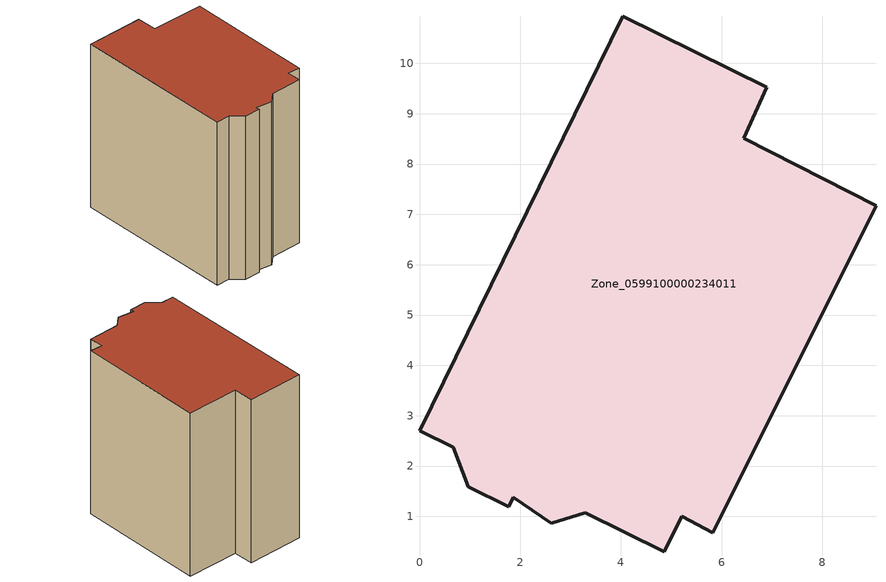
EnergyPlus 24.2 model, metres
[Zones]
Zone_0599100000234011
 floor ground (C_G): 3.29,1.07 2.62,0.87 1.86,1.39 1.77,1.19 0.97,1.59 0.67,2.37 0,2.7 4.04,10.93 6.9,9.53 6.44,8.51 9.07,7.17 5.82,0.67 5.21,1.01 4.87,0.3 z0
 wall outside (C_F): 1.77,1.19 1.86,1.39 2.62,0.87 3.29,1.07 4.87,0.3 5.21,1.01 5.82,0.67 9.07,7.17 6.44,8.51 6.9,9.53 4.04,10.93 0,2.7 0.67,2.37 0.97,1.59 1.77,1.19 z0:9.63
 roof outside (C_R): 2.62,0.87 3.29,1.07 4.87,0.3 5.21,1.01 5.82,0.67 9.07,7.17 6.44,8.51 6.9,9.53 4.04,10.93 0,2.7 0.67,2.37 0.97,1.59 1.77,1.19 1.86,1.39 z9.63
[BUILDING]
Pand.0599100000234011: North Axis=0; Terrain=City; Loads Convergence Tolerance Value=0.04; Temperature Convergence Tolerance Value=0.4; Solar Distribution=FullExterior; Maximum Number of Warmup Days=25; Minimum Number of Warmup Days=1
[Site:Location]
Rotterdam.The.Hague.AP_ZH_NLD Design_Conditions: Latitude=51.96; Longitude=4.45; Time Zone=1; Elevation=-4.5
[SITE:GROUNDTEMPERATURE:BUILDINGSURFACE]
18, 18, 18, 18, 18, 18, 18, 18, 18, 18, 18, 18
[MATERIAL] Thermal Absorptance=0.9; Solar Absorptance=0.7; Visible Absorptance=0.7
Name | Roughness | Thickness | Conductivity | Density | Specific Heat
G.TC.1946 | MediumSmooth | 0.15 | 1 | 540 | 1210
F.TC.1946 | Rough | 0.3 | 0.857143 | 1920 | 840
R.TC.1946 | MediumRough | 0.2 | 0.909091 | 1500 | 1000
[CONSTRUCTION]
C_G: G.TC.1946
C_F: F.TC.1946
C_R: R.TC.1946
[ZONE]
Zone_0599100000234011: Type=1; Multiplier=1; Ceiling Height=Autocalculate; Volume=Autocalculate; Floor Area=autocalculate; Part of Total Floor Area=Yes
[ZONEINFILTRATION:DESIGNFLOWRATE]
Infil_Zone_0599100000234011: Zone or ZoneList or Space or SpaceList=Zone_0599100000234011; Schedule=AlwaysOn; Design Flow Rate Calculation Method=Flow/Area; Flow Rate per Floor Area=0.003; Constant Term Coefficient=1; Temperature Term Coefficient=0; Velocity Term Coefficient=0; Velocity Squared Term Coefficient=0
[HVACTEMPLATE:ZONE:IDEALLOADSAIRSYSTEM]
Zone_0599100000234011: Maximum Heating Supply Air Temperature=50; Minimum Cooling Supply Air Temperature=13; Maximum Heating Supply Air Humidity Ratio=0.0156; Minimum Cooling Supply Air Humidity Ratio=0.0077; Heating Limit=NoLimit; Cooling Limit=NoLimit; Dehumidification Control Type=ConstantSensibleHeatRatio; Cooling Sensible Heat Ratio=0.7; Dehumidification Setpoint=60; Humidification Control Type=None; Humidification Setpoint=30; Outdoor Air Method=None; Outdoor Air Flow Rate per Person=0.00944; Outdoor Air Flow Rate per Zone Floor Area=0; Outdoor Air Flow Rate per Zone=0; Demand Controlled Ventilation Type=None; Outdoor Air Economizer Type=NoEconomizer; Heat Recovery Type=None; Sensible Heat Recovery Effectiveness=0.7; Latent Heat Recovery Effectiveness=0.65
[ZONECONTROL:THERMOSTAT]
ThermostatControl_Zone_0599100000234011: Zone or ZoneList=Zone_0599100000234011; Control Type Schedule=DualSetpointControlType; Control 1=Thermostat_Zone_0599100000234011; Temperature Difference Between Cutout And Setpoint=0
[THERMOSTATSETPOINT:DUALSETPOINT]
Thermostat_Zone_0599100000234011: Heating Setpoint Temperature Schedule=HeatingSetpoint_Zone_0599100000234011; Cooling Setpoint Temperature Schedule=CoolingSetpoint_Zone_0599100000234011
[SCHEDULE:COMPACT]
HeatingSetpoint_Zone_0599100000234011: Through: 12/31, For: AllDays, Until: 24:00, 21
CoolingSetpoint_Zone_0599100000234011: Through: 12/31, For: AllDays, Until: 24:00, 24
DualSetpointControlType: Through: 12/31, For: AllDays, Until: 24:00, 4
AlwaysOn: Through: 12/31, For: AllDays, Until: 24:00, 1
